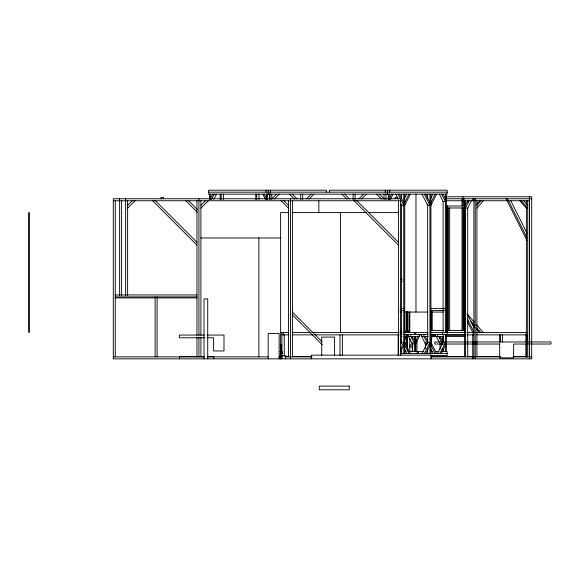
<?xml version="1.0" encoding="UTF-8"?>
<svg xmlns="http://www.w3.org/2000/svg" width="580" height="580" viewBox="0 0 580 580"><rect width="100%" height="100%" fill="white"/><g stroke="black" fill="none" stroke-linecap="round" stroke-linejoin="round"><path stroke-width="0.87" d="M269.809 199.172L269.809 193.923L269.809 199.571M473.889 198.759L473.889 357.07M529.409 356.867L529.409 196.78M210.417 198.81L212.744 194.148M211.533 199.368L214.143 194.148M213.817 199.368L216.42 194.148M389.274 198.81L391.609 194.148M390.398 199.368L393.001 194.148M404.369 198.751L406.667 194.148M404.731 202.587L408.951 194.148M404.731 205.378L410.35 194.148M430.57 198.751L432.868 194.148M430.933 202.587L435.152 194.148M430.933 205.378L436.551 194.148M465.421 205.393L467.748 200.738L467.697 202.543M469.147 200.738L465.421 208.191L467.697 208.191L471.424 200.738M400.657 343.947L401.462 342.345L403.745 342.345L400.534 348.761M404.688 339.43L406.174 336.451L406.174 334.471M400.671 351.277L403.745 345.136M414.823 338.002L415.599 336.451M415.548 341.105L417.883 336.451M415.548 343.904L419.275 336.451L419.275 334.471M422.044 353.575L427.663 342.345L429.947 342.345L424.328 353.575M430.512 340.177L432.375 336.451L432.375 334.471M425.727 353.575L429.947 345.136M437.501 353.575L442.315 343.947L440.075 343.904M439.785 353.575L444.599 343.947M441.184 353.575L445.397 345.136M476.753 204.066L479.638 200.738M476.92 205.393L480.95 200.738M476.92 208.191L483.372 200.738M127.615 205.393L132.276 200.738M127.615 208.191L135.075 200.738M200.912 205.393L205.574 200.738M200.912 208.191L208.365 200.738M271.781 198.81L276.442 194.148M274.267 199.114L279.241 194.148M306.312 198.969L311.134 194.148M308.937 199.143L313.925 194.148M358.715 198.969L363.537 194.148M361.34 199.143L366.328 194.148M208.662 192.168L447.151 192.168M445.94 196.78L531.693 196.78L531.693 358.846L113.296 358.846L113.296 198.759L400.526 198.759L400.526 355.576M445.94 198.759L531.693 198.759M113.296 200.738L400.526 200.738M446.02 200.738L529.409 200.738L529.409 358.846M446.549 206.009L464.913 206.009M446.223 207.981L447.216 207.981M447.542 207.981L464.674 207.981M288.68 212.592L280.626 212.592L280.626 356.954M292.175 212.592L366.524 212.592M368.213 212.592L398.736 212.592M200.724 237.96L280.626 237.96M400.526 279.132L401.911 279.132L401.911 281.503L400.526 281.503M115.268 294.945L196.961 294.945M115.268 296.916L196.961 296.916M115.094 297.91L154.758 297.91M156.564 297.91L197.135 297.91M400.127 308.589L403.745 308.589M430.462 308.589L445.397 308.589M400.127 310.568L403.745 310.568M430.462 310.568L445.397 310.568M400.07 312.069L401.875 312.069M404.463 312.069L427.409 312.069M430.882 312.069L443.229 312.069M430.983 330.52L443.845 330.52M446.223 330.52L447.216 330.52M447.542 330.52L464.674 330.52M400.084 331.115L401.86 331.115M404.485 331.115L408.958 331.115M280.626 332.492L288.695 332.492M292.262 332.492L310.423 332.492M311.946 332.492L399.141 332.492M400.33 332.492L402.012 332.492M404.231 332.492L428.054 332.492M430.534 332.492L465.051 332.492M466.864 332.492L474.397 332.492M476.122 332.492L527.111 332.492M400.265 334.471L401.954 334.471M404.296 334.471L428.156 334.471M430.534 334.471L447.151 334.471L447.151 332.492M281.88 334.863L288.695 334.863M292.313 334.863L313.135 334.863M314.947 334.863L399.141 334.863M418.876 334.863L421.885 334.863M431.556 334.863L435.464 334.863M446.034 334.863L465.051 334.863M466.864 334.863L473.889 334.863M476.586 334.863L526.908 334.863M204.349 335.059L179.35 335.059L179.358 337.792L204.595 337.792M207.031 335.059L223.989 335.059L223.989 350.965L213.614 350.965L213.614 337.792L207.299 337.792M431.592 335.095L435.196 335.095M446.005 335.095L464.913 335.095M400.265 336.451L401.954 336.451M404.485 336.451L406.174 336.451M408.552 334.471L408.552 336.451L419.275 336.451M421.653 334.471L421.653 336.451L428.156 336.451M430.693 336.451L443.345 336.451L443.345 342.686M446.005 336.48L464.913 336.48M443.12 342.345L445.397 342.345M426.902 343.904L425.379 343.904L421.653 336.451M499.692 344.027L434.804 344.027L434.804 341.954L526.828 341.954L526.828 335.363L527.488 335.363L527.488 341.954L551 341.954L551 344.027L513.648 344.027L513.648 357.86L499.692 357.86L499.67 343.868M280.111 345.013L281.88 345.013M409.611 345.013L412.772 345.013M409.611 346.985L412.772 346.985M280.002 351.603L282.286 351.603M404.557 351.603L406.37 351.603M408.175 351.603L423.719 351.603M430.933 351.603L432.731 351.603M435.435 351.603L439.038 351.603M441.742 351.603L447.151 351.603L447.151 355.555L430.701 355.555M280.031 353.575L282.315 353.575M400.178 353.575L447.151 353.575M280.031 355.555L285.628 355.649L285.628 358.846M285.157 356.475L288.767 356.475M292.385 356.475L311.373 356.475M431.121 356.475L464.863 356.475M467.277 356.475L472.997 356.475M476.202 356.475L500.605 356.475M513.264 356.475L526.604 356.475M204.762 356.664L179.517 356.664L179.517 358.846M207.466 356.664L213.774 356.664L213.774 358.846M113.296 356.867L204.319 356.867M207.017 356.867L268.062 356.867M278.835 356.867L282.576 356.867M285.121 356.867L312.149 356.867M430.766 356.867L500.504 356.867M513.148 356.867L531.693 356.867M379.371 194.148L384.033 198.81M376.579 194.148L381.546 199.114M398.482 242.375L356.562 200.448L353.764 200.448L398.482 245.173M344.68 194.148L349.508 198.969M341.888 194.148L346.883 199.143M292.276 194.148L297.098 198.969M289.485 194.148L294.473 199.143M283.874 200.738L288.528 205.393M281.075 200.738L288.528 208.191M188.601 200.738L197.497 209.626M185.803 200.738L197.309 212.237M292.487 312.149L321.871 341.54M292.487 314.947L322.342 344.803M196.961 242.331L155.034 200.405L152.236 200.405L196.961 245.13M280.524 351.081L282.395 352.952M523.66 200.738L527.698 205.393M521.239 200.738L527.698 208.191L526.379 208.191L519.926 200.738M467.386 314.186L474.425 322.313M476.187 324.343L483.227 332.478M470.308 320.356L474.411 325.09M476.753 327.794L480.849 332.529M471.917 323.734L474.259 326.438M476.6 329.143L479.529 332.529M510.588 200.375L527.118 233.428M507.5 198.759L526.85 237.459M506.101 198.759L526.865 240.287M443.069 194.148L445.397 198.81M441.67 194.148L445.397 201.601L443.12 201.601L439.393 194.148M425.727 194.148L429.947 202.587M424.328 194.148L429.947 205.378L427.663 205.378L422.044 194.148M467.081 313.744L474.266 328.12M467.197 318.536L473.983 332.115M467.226 321.392L472.867 332.681M399.526 194.148L403.745 202.587M398.126 194.148L403.745 205.378L401.462 205.378L400.657 203.776M395.843 194.148L398.25 198.962M440.032 336.451L442.359 341.105M438.632 336.451L441.612 342.41M436.349 336.451L439.328 342.41M430.933 342.345L436.551 353.575M430.933 345.136L435.152 353.575M425.336 336.451L427.663 341.105M430.57 348.971L432.868 353.575M427.663 343.904L423.936 336.451L423.936 334.471M414.562 341.105L412.235 336.451L412.278 338.227M408.552 336.451L412.278 343.904L414.562 343.904L410.836 336.451L410.836 334.471M404.731 342.345L410.35 353.575M404.731 345.136L408.951 353.575M400.294 338.778L401.462 341.105M404.369 348.971L406.667 353.575M400.345 341.663L401.462 343.904L401.462 281.111M267.264 195.699L266.488 194.148L266.539 199.571M264.212 194.148L266.539 198.81M262.812 194.148L265.423 199.368M527.698 200.738L527.698 356.867M526.604 334.863L526.604 357.07M526.379 200.738L526.379 205.248M526.379 207.959L526.379 356.867M525.915 334.254L525.915 342.156M525.915 343.911L525.915 357.091M502.418 334.863L502.418 342.07M500.366 334.863L500.366 342.07M499.67 334.863L499.67 342.07M476.92 200.738L476.92 356.867M475.209 198.759L475.209 358.846M473.2 332.492L473.2 334.863M472.925 198.759L472.925 200.738M472.925 356.867L472.925 358.846M472.707 334.863L472.707 357.07M467.697 207.959L467.697 356.867M465.421 200.738L465.421 356.867M464.674 206.009L464.674 332.492M464.66 335.095L464.66 336.48M464.428 200.738L464.428 356.867M464 198.759L464 205.987M463.681 207.981L463.681 330.52M463.014 196.78L463.014 205.994M463.014 207.792L463.014 330.81M462.021 198.759L462.021 205.994M462.021 207.807L462.021 330.81M449.674 207.981L449.674 330.52M448.528 207.981L448.528 330.52M447.542 206.009L447.542 332.492M447.216 206.009L447.216 332.492M446.39 194.148L446.39 332.492M446.39 334.471L446.39 351.603M445.397 194.148L445.397 332.492M445.397 334.471L445.397 351.603M443.345 349.82L443.345 351.603M443.12 201.383L443.12 332.492M443.12 334.471L443.12 342.584M443.12 348.892L443.12 351.603M442.584 332.492L442.584 334.471M442.359 336.451L442.359 344.469M442.359 349.82L442.359 351.603M440.075 336.451L440.075 338.227M440.075 343.577L440.075 348.928M437.516 334.471L437.516 336.451M435.239 334.471L435.239 336.451M432.216 311.598L432.216 330.52M431.592 337.016L431.592 344.237M431.592 349.653L431.592 351.458M431.592 355.062L431.592 356.867M431.136 358.846L431.136 355.141L311.235 355.141L311.235 358.846M431.071 311.598L431.071 330.52M430.933 194.148L430.933 353.575M429.947 194.148L429.947 353.575M427.663 194.148L427.663 198.679M427.663 203.986L427.663 343.396M427.663 349.044L427.663 353.814M427.496 332.492L427.496 334.471M425.379 342.505L425.379 348.602M418.55 351.603L418.55 353.575M417.23 351.603L417.23 353.575M416.947 340.192L416.947 351.741M415.983 193.974L415.983 312.069M415.751 342.86L415.751 351.741M415.715 332.492L415.715 334.471M415.548 336.451L415.548 351.603M414.562 336.451L414.562 351.603M414.396 332.492L414.396 334.471M412.655 345.013L412.655 351.48M412.278 342.686L412.278 351.603M409.821 311.743L409.821 332.5M409.821 338.821L409.821 351.458M408.958 312.105L408.958 332.492M407.573 311.337L407.588 332.492M407.537 334.305L407.537 349.653M406.768 311.743L406.768 331.601M406.768 334.305L406.768 346.043M406.551 311.743L406.551 331.601M406.551 334.305L406.551 346.942M404.797 311.743L404.797 331.601M404.797 338.821L404.797 343.331M404.797 349.653L404.797 351.458M404.731 194.148L404.731 353.575M403.745 194.148L403.745 353.575M401.462 194.148L401.462 198.679M401.462 204.109L401.462 279.299M401.462 348.602L401.462 353.814M401.295 332.492L401.295 334.471M398.547 200.738L398.547 355.062M398.155 334.863L398.155 355.293M397.539 198.759L397.539 197.374L395.168 197.374L395.168 198.759M389.811 190.196L389.811 192.168M389.274 194.148L389.274 199.571M388.288 194.148L388.288 199.571M387.527 190.196L387.527 194.148M386.004 193.923L386.004 199.571M385.243 190.196L385.243 192.168M384.033 194.148L384.033 199.571M355.098 194.148L355.098 199.585M353.118 194.148L353.118 199.585M342.388 334.863L342.388 355.576M340.576 212.592L340.576 332.492M340.018 334.863L340.018 355.576M334.58 355.221L334.58 337.103L321.733 337.103L321.733 355.221M329.476 192.168L329.476 190.196L447.151 190.196L447.151 194.148L208.662 194.148L208.662 190.196L326.337 190.196L326.337 192.168M318.833 200.607L318.833 212.592M302.695 194.148L302.695 199.585M300.715 194.148L300.715 199.585M292.487 200.738L292.487 356.867M290.507 198.759L290.507 358.846M288.528 200.738L288.528 356.867M284.251 334.863L284.251 356.185M283.265 332.492L283.265 334.863M281.88 332.492L281.945 358.846M281.568 344.469L281.568 351.603M281.111 344.563L281.111 351.77M280.691 345.013L280.691 356.867M279.139 358.846L279.139 333.486L268.163 333.486L268.163 358.846M271.781 194.148L271.781 199.571M270.57 190.196L270.57 192.168M268.286 190.196L268.286 194.148M267.525 194.148L267.525 199.571M266.002 190.196L266.002 192.168M259.043 194.148L259.043 199.535M258.883 237.96L258.883 356.954M256.759 194.148L256.759 199.535M255.773 194.148L255.773 199.535M223.467 194.148L223.467 199.535M221.183 194.148L221.183 199.535M220.197 194.148L220.197 199.535M210.417 194.148L210.417 199.571M209.423 194.148L209.423 199.571M207.713 358.846L207.713 298.896L204.015 298.896L204.015 358.846M200.912 200.738L200.912 335.211M200.912 337.016L200.912 356.867M198.933 198.759L198.933 335.211M198.933 337.016L198.933 356.867M196.961 200.738L196.961 335.211M196.961 337.016L196.961 356.867M163.466 198.759L163.466 197.374L161.095 197.374L161.095 198.759M157.1 296.916L157.1 356.867M155.128 296.916L155.128 356.867M127.615 200.738L127.615 295.503M125.642 198.759L125.642 295.503M121.604 200.738L121.604 295.503M119.632 198.759L119.632 295.503M115.268 200.738L115.268 356.867M29 212.599L29 332.521L29.007 212.592M280.387 358.817L280.147 357.766L280.387 358.817M349.254 386.106L319.232 386.106L319.232 389.803L349.254 389.803L349.254 386.106"/></g></svg>
